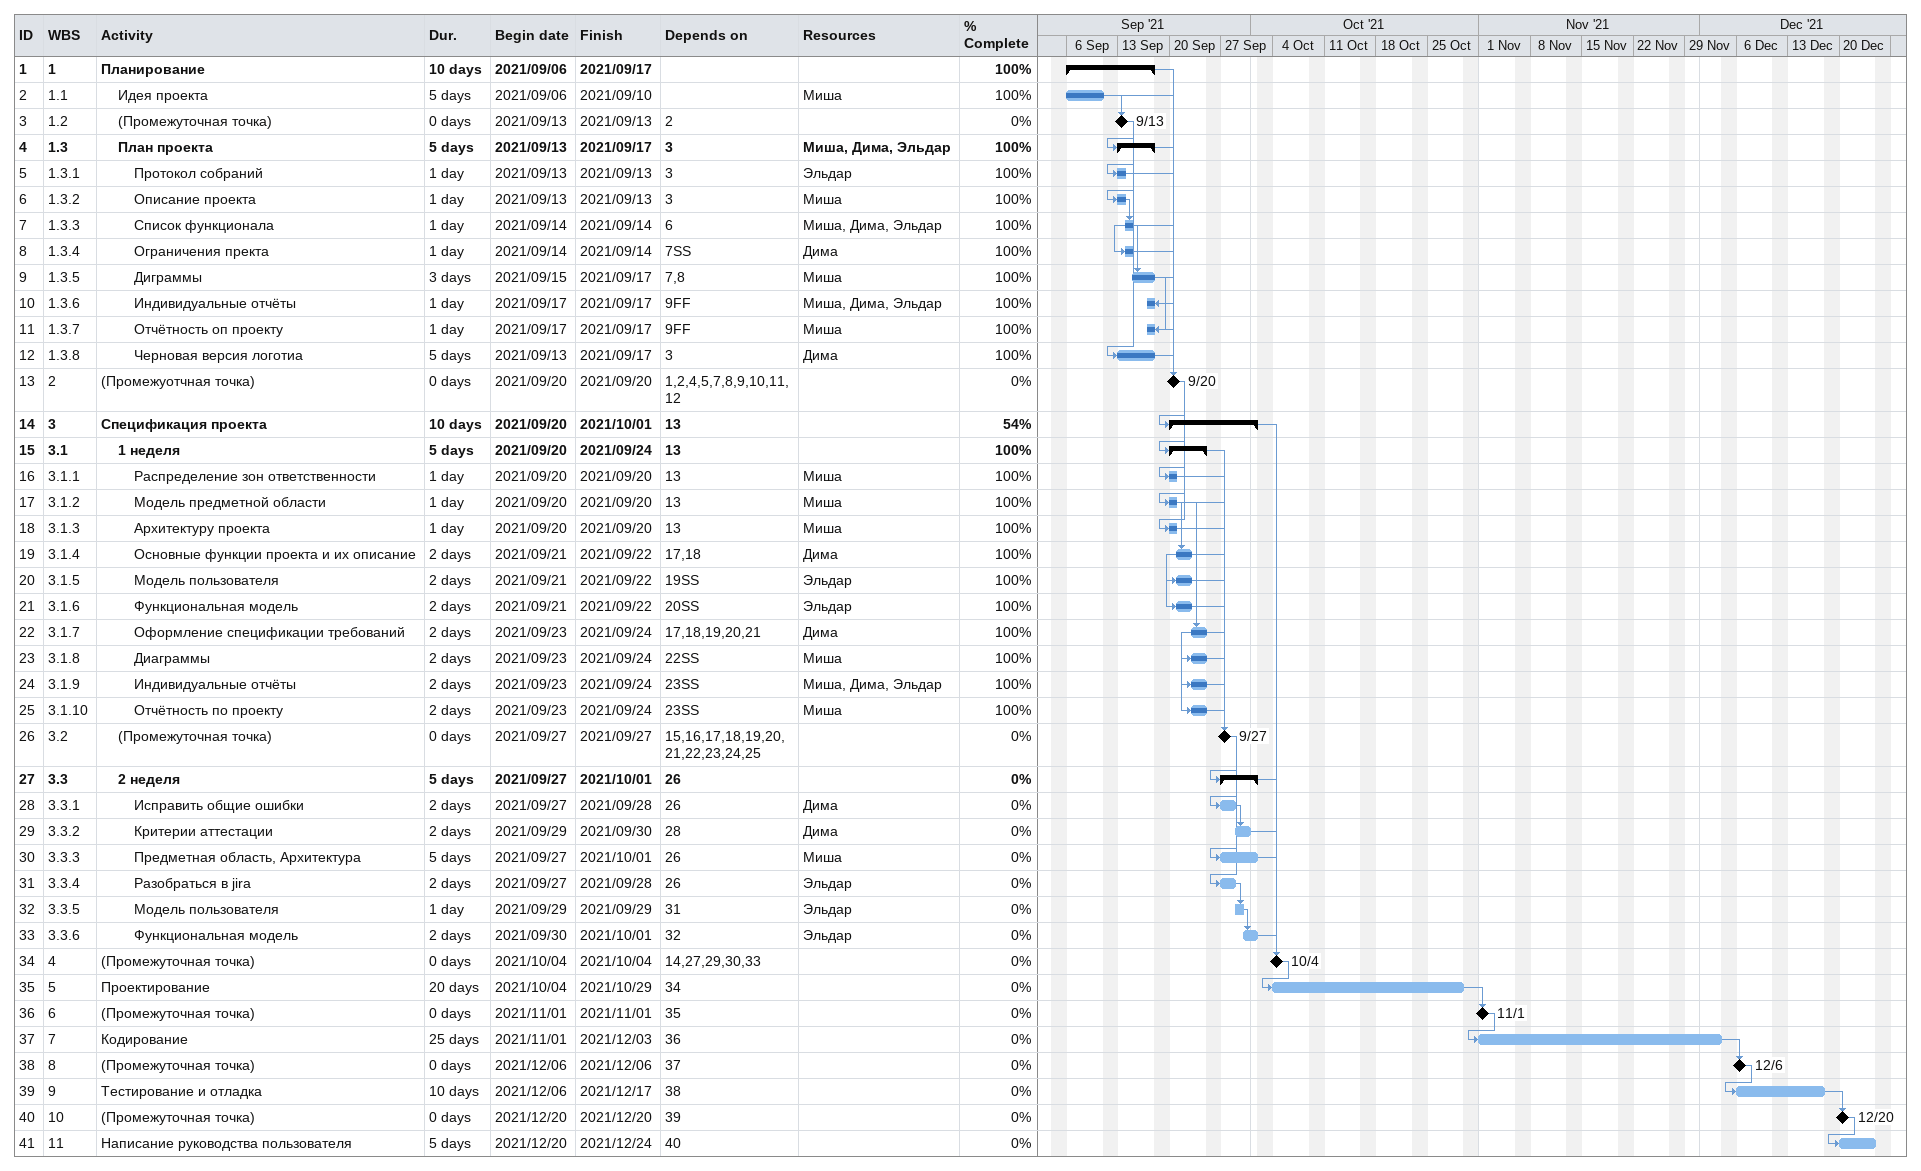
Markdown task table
| ID | WBS | Task | Duration | Start | Finish | Predecessors | Resources | % complete |
|---|---|---|---|---|---|---|---|---|
| 1 | 1 | **Планирование** | 10d | 2021-09-06 | 2021-09-17 |  |  | 100 |
| 2 | 1.1 | Идея проекта | 5d | 2021-09-06 | 2021-09-10 |  | Миша | 100 |
| 3 | 1.2 | (Промежуточная точка) | 0d | 2021-09-13 | 2021-09-13 | 2 |  | 0 |
| 4 | 1.3 | **План проекта** | 5d | 2021-09-13 | 2021-09-17 | 3 | Миша, Дима, Эльдар | 100 |
| 5 | 1.3.1 | Протокол собраний | 1d | 2021-09-13 | 2021-09-13 | 3 | Эльдар | 100 |
| 6 | 1.3.2 | Описание проекта | 1d | 2021-09-13 | 2021-09-13 | 3 | Миша | 100 |
| 7 | 1.3.3 | Список функционала | 1d | 2021-09-14 | 2021-09-14 | 6 | Миша, Дима, Эльдар | 100 |
| 8 | 1.3.4 | Ограничения пректа | 1d | 2021-09-14 | 2021-09-14 | 7SS | Дима | 100 |
| 9 | 1.3.5 | Диграммы | 3d | 2021-09-15 | 2021-09-17 | 7, 8 | Миша | 100 |
| 10 | 1.3.6 | Индивидуальные отчёты | 1d | 2021-09-17 | 2021-09-17 | 9FF | Миша, Дима, Эльдар | 100 |
| 11 | 1.3.7 | Отчётность оп проекту | 1d | 2021-09-17 | 2021-09-17 | 9FF | Миша | 100 |
| 12 | 1.3.8 | Черновая версия логотиа | 5d | 2021-09-13 | 2021-09-17 | 3 | Дима | 100 |
| 13 | 2 | (Промежуотчная точка) | 0d | 2021-09-20 | 2021-09-20 | 1, 2, 4, 5, 7, 8, 9, 10, 11, 12 |  | 0 |
| 14 | 3 | **Спецификация проекта** | 10d | 2021-09-20 | 2021-10-01 | 13 |  | 54 |
| 15 | 3.1 | **1 неделя** | 5d | 2021-09-20 | 2021-09-24 | 13 |  | 100 |
| 16 | 3.1.1 | Распределение зон ответственности | 1d | 2021-09-20 | 2021-09-20 | 13 | Миша | 100 |
| 17 | 3.1.2 | Модель предметной области | 1d | 2021-09-20 | 2021-09-20 | 13 | Миша | 100 |
| 18 | 3.1.3 | Архитектуру проекта | 1d | 2021-09-20 | 2021-09-20 | 13 | Миша | 100 |
| 19 | 3.1.4 | Основные функции проекта и их описание | 2d | 2021-09-21 | 2021-09-22 | 17, 18 | Дима | 100 |
| 20 | 3.1.5 | Модель пользователя | 2d | 2021-09-21 | 2021-09-22 | 19SS | Эльдар | 100 |
| 21 | 3.1.6 | Функциональная модель | 2d | 2021-09-21 | 2021-09-22 | 20SS | Эльдар | 100 |
| 22 | 3.1.7 | Оформление спецификации требований | 2d | 2021-09-23 | 2021-09-24 | 17, 18, 19, 20, 21 | Дима | 100 |
| 23 | 3.1.8 | Диаграммы | 2d | 2021-09-23 | 2021-09-24 | 22SS | Миша | 100 |
| 24 | 3.1.9 | Индивидуальные отчёты | 2d | 2021-09-23 | 2021-09-24 | 23SS | Миша, Дима, Эльдар | 100 |
| 25 | 3.1.10 | Отчётность по проекту | 2d | 2021-09-23 | 2021-09-24 | 23SS | Миша | 100 |
| 26 | 3.2 | (Промежуточная точка) | 0d | 2021-09-27 | 2021-09-27 | 15, 16, 17, 18, 19, 20, 21, 22, 23, 24, 25 |  | 0 |
| 27 | 3.3 | **2 неделя** | 5d | 2021-09-27 | 2021-10-01 | 26 |  | 0 |
| 28 | 3.3.1 | Исправить общие ошибки | 2d | 2021-09-27 | 2021-09-28 | 26 | Дима | 0 |
| 29 | 3.3.2 | Критерии аттестации | 2d | 2021-09-29 | 2021-09-30 | 28 | Дима | 0 |
| 30 | 3.3.3 | Предметная область, Архитектура | 5d | 2021-09-27 | 2021-10-01 | 26 | Миша | 0 |
| 31 | 3.3.4 | Разобраться в jira | 2d | 2021-09-27 | 2021-09-28 | 26 | Эльдар | 0 |
| 32 | 3.3.5 | Модель пользователя | 1d | 2021-09-29 | 2021-09-29 | 31 | Эльдар | 0 |
| 33 | 3.3.6 | Функциональная модель | 2d | 2021-09-30 | 2021-10-01 | 32 | Эльдар | 0 |
| 34 | 4 | (Промежуточная точка) | 0d | 2021-10-04 | 2021-10-04 | 14, 27, 29, 30, 33 |  | 0 |
| 35 | 5 | Проектирование | 20d | 2021-10-04 | 2021-10-29 | 34 |  | 0 |
| 36 | 6 | (Промежуточная точка) | 0d | 2021-11-01 | 2021-11-01 | 35 |  | 0 |
| 37 | 7 | Кодирование | 25d | 2021-11-01 | 2021-12-03 | 36 |  | 0 |
| 38 | 8 | (Промежуточная точка) | 0d | 2021-12-06 | 2021-12-06 | 37 |  | 0 |
| 39 | 9 | Тестирование и отладка | 10d | 2021-12-06 | 2021-12-17 | 38 |  | 0 |
| 40 | 10 | (Промежуточная точка) | 0d | 2021-12-20 | 2021-12-20 | 39 |  | 0 |
| 41 | 11 | Написание руководства пользователя | 5d | 2021-12-20 | 2021-12-24 | 40 |  | 0 |
